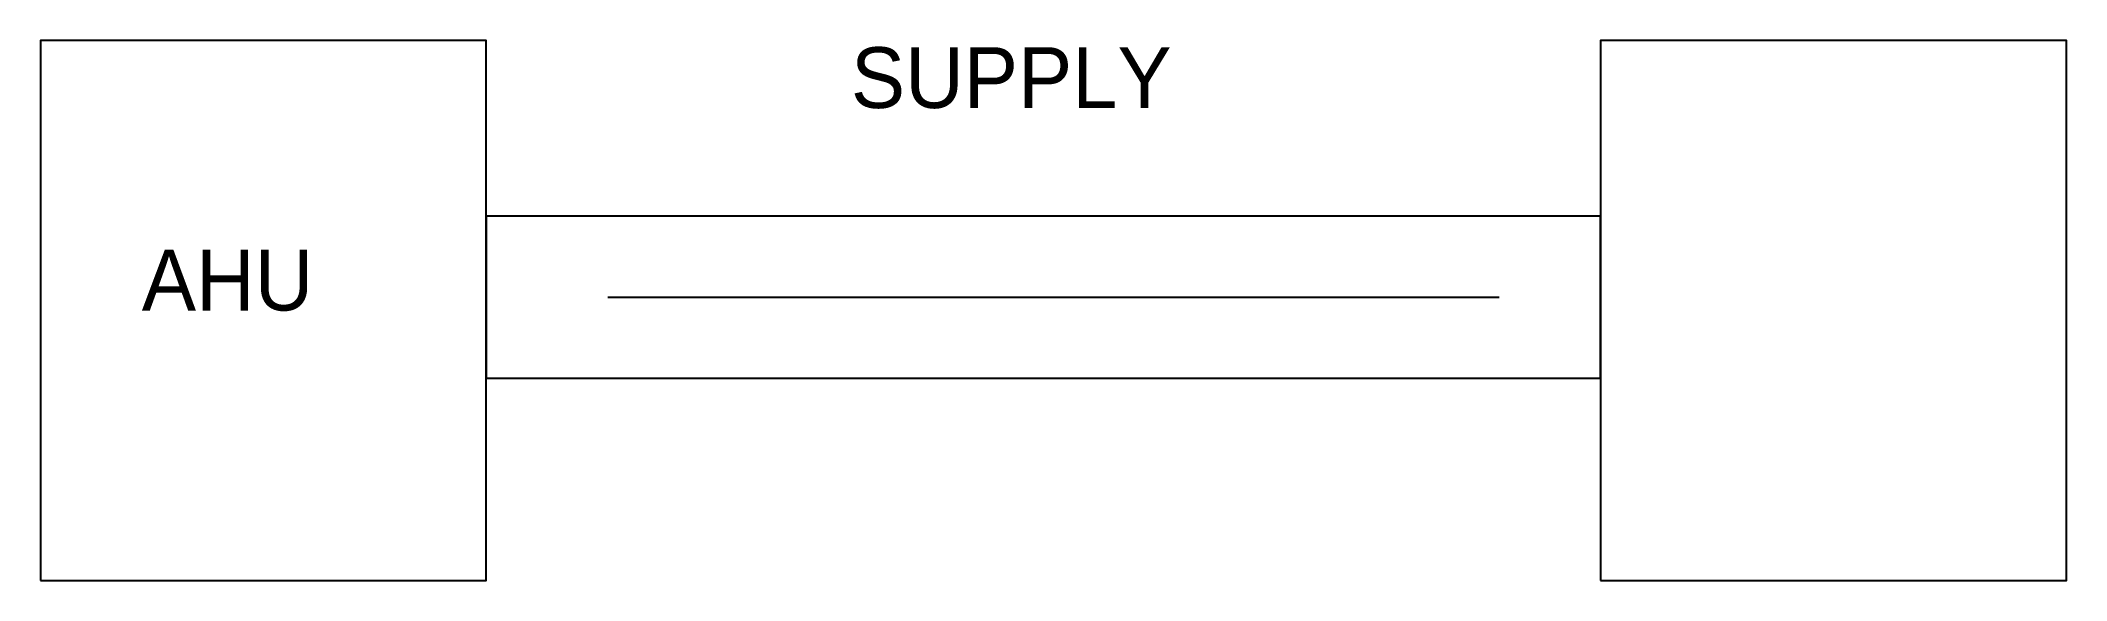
# Model space of a CAD drawing. Header units: millimetres. Extents: x 0 to 120, y 24 to 56.
import ezdxf

# ---------------------------------------------------------------- set-up
doc = ezdxf.new("R2010")
doc.units = ezdxf.units.MM
for name, color, linetype in [('M-AIRFLOW', 7, 'Continuous'), ('M-ANNO', 7, 'Continuous'), ('M-DUCT', 7, 'Continuous'), ('M-EQUIP', 7, 'Continuous')]:
    doc.layers.add(name, color=color, linetype=linetype)

msp = doc.modelspace()

# ---------------------------------------------------------------- linework, layer by layer
at = {"layer": 'M-AIRFLOW'}
msp.add_line((33.6, 40.8), (86.4, 40.8), dxfattribs=at)
at = {"layer": 'M-DUCT'}
msp.add_lwpolyline([(26.4, 36), (92.4, 36), (92.4, 45.6), (26.4, 45.6)], close=True, dxfattribs=at)
at = {"layer": 'M-EQUIP'}
for points in [[(0, 24), (26.4, 24), (26.4, 56), (0, 56)], [(92.4, 24), (120, 24), (120, 56), (92.4, 56)]]:
    msp.add_lwpolyline(points, close=True, dxfattribs=at)

# ---------------------------------------------------------------- texts
at = {"layer": 'M-ANNO'}
for s, p in [('SUPPLY', (48, 52)), ('AHU', (6, 40))]:
    msp.add_text(s, height=3.6, dxfattribs=at).set_placement(p)

doc.saveas('drawing.dxf')
